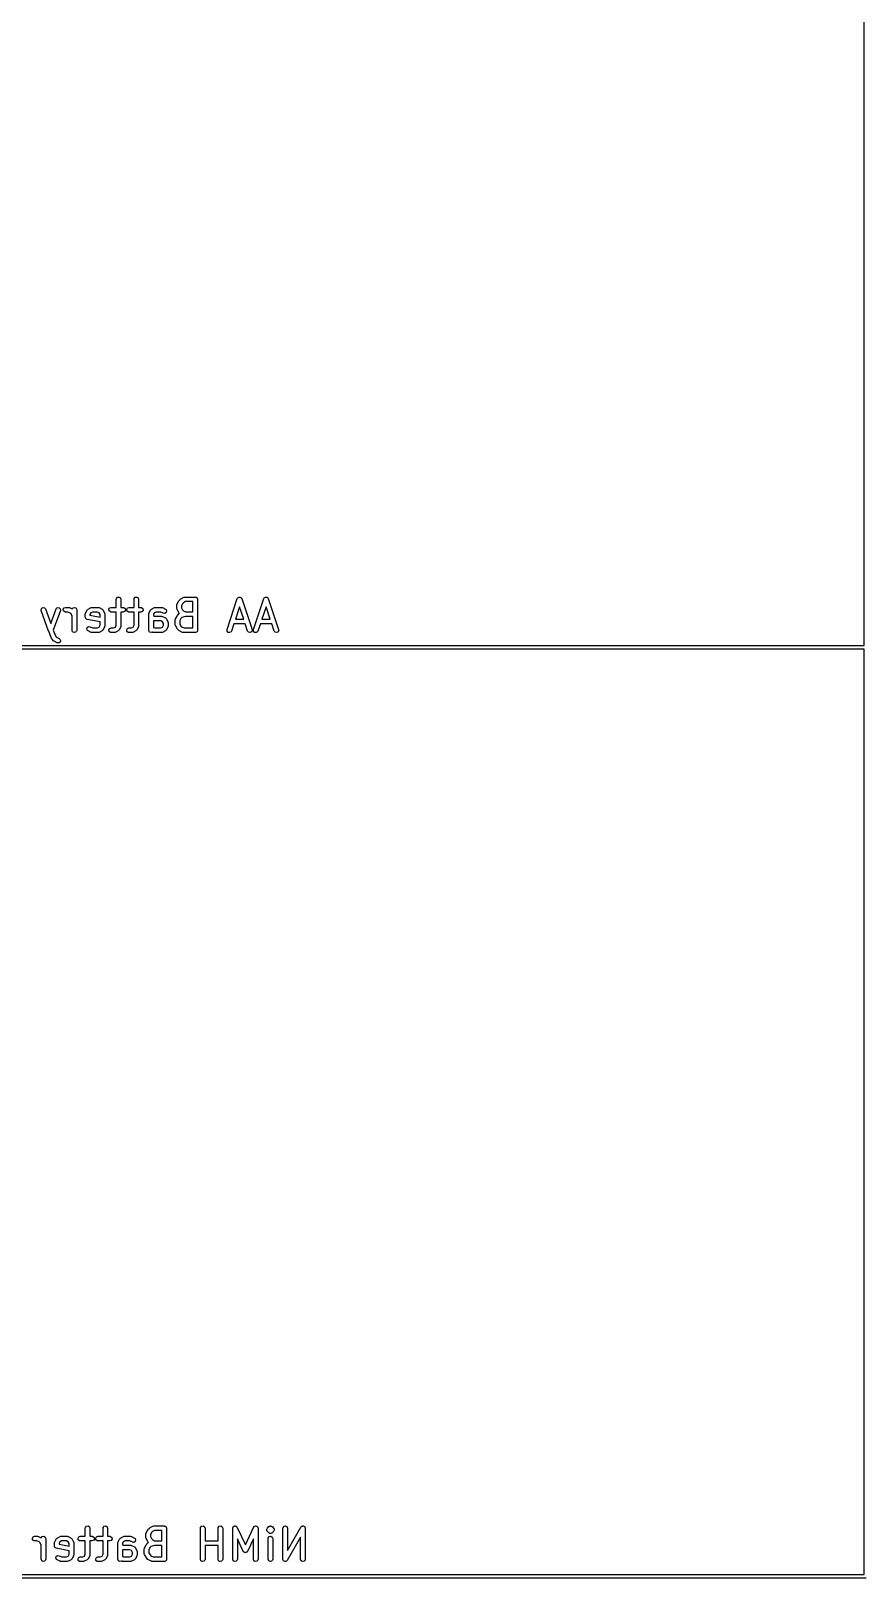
# Model space of a CAD drawing. Extents: x -3.12 to 3.12, y 0.23 to 7.74.
# Drawn here: x -0.078 to 0.983, y 0.431 to 2.398 of the extents above; entities that cross this region are included whole.
import ezdxf

# ---------------------------------------------------------------- set-up
doc = ezdxf.new("R2010")
doc.units = 0
doc.header["$MEASUREMENT"] = 0
doc.layers.add('BLACK', color=7, linetype='CONTINUOUS')

msp = doc.modelspace()

# ---------------------------------------------------------------- linework, layer by layer
at = {"layer": 'BLACK', "linetype": 'CONTINUOUS'}
for p, q in [((0.9819, 1.6165), (0.9819, 4.5252)), ((0.0308, 1.6751), (0.031, 1.6761)), ((0.0308, 1.6649), (0.0308, 1.6751)), ((0.031, 1.6761), (0.0323, 1.6777)), ((0.0323, 1.6777), (0.0343, 1.678)), ((0.0343, 1.678), (0.036, 1.677)), ((0.036, 1.677), (0.0367, 1.6751)), ((0.0367, 1.6751), (0.0367, 1.6649)), ((0.0533, 1.6751), (0.0535, 1.6761)), ((0.0533, 1.6649), (0.0533, 1.6751)), ((0.0535, 1.6761), (0.0548, 1.6777)), ((0.0548, 1.6777), (0.0568, 1.678)), ((0.0568, 1.678), (0.0585, 1.677)), ((0.0585, 1.677), (0.0592, 1.6751)), ((0.0592, 1.6751), (0.0592, 1.6649)), ((0.108, 1.6689), (0.1098, 1.6727)), ((0.1098, 1.6727), (0.1104, 1.6734)), ((0.1104, 1.6734), (0.1123, 1.6753)), ((0.1104, 1.6734), (0.1104, 1.6734)), ((0.1123, 1.6753), (0.113, 1.6758)), ((0.113, 1.6759), (0.1168, 1.6777)), ((0.113, 1.6758), (0.113, 1.6759)), ((0.1188, 1.6722), (0.1161, 1.6708)), ((0.1168, 1.6777), (0.1178, 1.678)), ((0.1178, 1.678), (0.1179, 1.678)), ((0.1179, 1.678), (0.1181, 1.6781)), ((0.1181, 1.6781), (0.1312, 1.6781)), ((0.1283, 1.6722), (0.1188, 1.6722)), ((0.1283, 1.6593), (0.1283, 1.6722)), ((0.1312, 1.6781), (0.1316, 1.678)), ((0.1316, 1.678), (0.1317, 1.678)), ((0.1317, 1.678), (0.1319, 1.678)), ((0.1319, 1.678), (0.1322, 1.6779)), ((0.1322, 1.6779), (0.1328, 1.6774)), ((0.1328, 1.6774), (0.1335, 1.677)), ((0.1335, 1.677), (0.1336, 1.6767)), ((0.1336, 1.6767), (0.1338, 1.6766)), ((0.1338, 1.6766), (0.1339, 1.6758)), ((0.1339, 1.6758), (0.1342, 1.6751)), ((0.1342, 1.6751), (0.1342, 1.6357)), ((0.1716, 1.6367), (0.1847, 1.676)), ((0.1847, 1.676), (0.1852, 1.6769)), ((0.1852, 1.677), (0.1853, 1.6771)), ((0.1852, 1.6769), (0.1852, 1.677)), ((0.1853, 1.6771), (0.1861, 1.6775)), ((0.1861, 1.6775), (0.1869, 1.678)), ((0.1869, 1.678), (0.187, 1.678)), ((0.187, 1.678), (0.187, 1.678)), ((0.187, 1.678), (0.188, 1.6778)), ((0.188, 1.6778), (0.1889, 1.6777)), ((0.1889, 1.6777), (0.1889, 1.6776)), ((0.1889, 1.6776), (0.189, 1.6776)), ((0.189, 1.6776), (0.1896, 1.6769)), ((0.1896, 1.6769), (0.1902, 1.6762)), ((0.1902, 1.6762), (0.1902, 1.6761)), ((0.1902, 1.6761), (0.1903, 1.676)), ((0.1903, 1.676), (0.2034, 1.6367)), ((0.2053, 1.6367), (0.2184, 1.676)), ((0.2184, 1.676), (0.2189, 1.6769)), ((0.2189, 1.6769), (0.219, 1.677)), ((0.219, 1.6771), (0.2198, 1.6775)), ((0.219, 1.677), (0.219, 1.6771)), ((0.2198, 1.6775), (0.2206, 1.678)), ((0.2206, 1.678), (0.2207, 1.678)), ((0.2207, 1.678), (0.2208, 1.678)), ((0.2208, 1.678), (0.2217, 1.6778)), ((0.2217, 1.6778), (0.2226, 1.6777)), ((0.2226, 1.6777), (0.2227, 1.6776)), ((0.2227, 1.6776), (0.2228, 1.6776)), ((0.2228, 1.6776), (0.2233, 1.6769)), ((0.2233, 1.6769), (0.224, 1.6762)), ((0.224, 1.6762), (0.224, 1.6761)), ((0.224, 1.6761), (0.224, 1.676)), ((0.224, 1.676), (0.2371, 1.6367)), ((-0.0648, 1.662), (-0.0641, 1.6639)), ((-0.0646, 1.661), (-0.0648, 1.662)), ((-0.0553, 1.6347), (-0.0646, 1.661)), ((-0.0641, 1.6639), (-0.0624, 1.6649)), ((-0.0624, 1.6649), (-0.0604, 1.6645)), ((-0.0604, 1.6645), (-0.0591, 1.663)), ((-0.0591, 1.663), (-0.0525, 1.6445)), ((-0.0525, 1.6445), (-0.0459, 1.663)), ((-0.0403, 1.661), (-0.0493, 1.6358)), ((-0.0459, 1.663), (-0.0454, 1.6639)), ((-0.0454, 1.6639), (-0.0437, 1.6649)), ((-0.0437, 1.6649), (-0.0417, 1.6645)), ((-0.0417, 1.6645), (-0.0404, 1.663)), ((-0.0404, 1.663), (-0.0403, 1.661)), ((-0.0367, 1.6625), (-0.0356, 1.6642)), ((-0.0363, 1.6605), (-0.0367, 1.6625)), ((-0.0348, 1.6592), (-0.0363, 1.6605)), ((-0.0356, 1.6642), (-0.0337, 1.6649)), ((-0.0337, 1.659), (-0.0348, 1.6592)), ((-0.0337, 1.6649), (-0.03, 1.6649)), ((-0.0307, 1.659), (-0.0337, 1.659)), ((-0.028, 1.6577), (-0.0307, 1.659)), ((-0.03, 1.6649), (-0.029, 1.6647)), ((-0.029, 1.6647), (-0.0289, 1.6646)), ((-0.0289, 1.6646), (-0.0287, 1.6646)), ((-0.0287, 1.6646), (-0.0253, 1.6629)), ((-0.0268, 1.6565), (-0.028, 1.6577)), ((-0.0255, 1.6538), (-0.0268, 1.6565)), ((-0.0255, 1.6357), (-0.0255, 1.6538)), ((-0.0253, 1.663), (-0.024, 1.6645)), ((-0.0253, 1.6629), (-0.0253, 1.663)), ((-0.024, 1.6645), (-0.022, 1.6649)), ((-0.022, 1.6649), (-0.0202, 1.6639)), ((-0.0202, 1.6639), (-0.0195, 1.662)), ((-0.0195, 1.662), (-0.0195, 1.6357)), ((-0.0086, 1.6564), (-0.0084, 1.6574)), ((-0.0086, 1.6526), (-0.0086, 1.6564)), ((-0.0084, 1.6522), (-0.0086, 1.6526)), ((-0.0084, 1.6574), (-0.0083, 1.6575)), ((-0.0083, 1.6577), (-0.0064, 1.6614)), ((-0.0083, 1.6575), (-0.0083, 1.6577)), ((-0.0064, 1.6614), (-0.0058, 1.6623)), ((-0.0058, 1.6623), (-0.0054, 1.6624)), ((-0.0054, 1.6624), (-0.0051, 1.6627)), ((-0.0051, 1.6627), (-0.0013, 1.6646)), ((-0.0015, 1.6579), (-0.0027, 1.6557)), ((-0.0027, 1.6557), (-0.0027, 1.655)), ((-0.0027, 1.655), (0.0102, 1.6525)), ((0.0007, 1.659), (-0.0015, 1.6579)), ((-0.0013, 1.6646), (-0.0003, 1.6649)), ((-0.0003, 1.6649), (-0.0002, 1.6649)), ((-0.0002, 1.6649), (0, 1.6649)), ((0, 1.6649), (0.0075, 1.6649)), ((0.0068, 1.659), (0.0007, 1.659)), ((0.009, 1.6579), (0.0068, 1.659)), ((0.0075, 1.6649), (0.0085, 1.6647)), ((0.0085, 1.6647), (0.0086, 1.6646)), ((0.0086, 1.6646), (0.0088, 1.6646)), ((0.0088, 1.6646), (0.0126, 1.6627)), ((0.0102, 1.6557), (0.009, 1.6579)), ((0.0102, 1.6525), (0.0102, 1.6557)), ((0.0126, 1.6627), (0.0134, 1.6621)), ((0.0134, 1.6621), (0.0136, 1.6617)), ((0.0136, 1.6617), (0.0139, 1.6614)), ((0.0139, 1.6614), (0.0158, 1.6577)), ((0.0158, 1.6577), (0.0161, 1.6567)), ((0.0161, 1.6567), (0.016, 1.6565)), ((0.016, 1.6565), (0.0161, 1.6564)), ((0.0161, 1.6564), (0.0161, 1.6414)), ((0.0215, 1.6625), (0.0225, 1.6642)), ((0.0218, 1.6605), (0.0215, 1.6625)), ((0.0234, 1.6592), (0.0218, 1.6605)), ((0.0225, 1.6642), (0.0244, 1.6649)), ((0.0244, 1.659), (0.0234, 1.6592)), ((0.0244, 1.6649), (0.0308, 1.6649)), ((0.0308, 1.659), (0.0244, 1.659)), ((0.0308, 1.6421), (0.0308, 1.659)), ((0.0367, 1.6649), (0.0394, 1.6649)), ((0.0394, 1.659), (0.0367, 1.659)), ((0.0367, 1.659), (0.0367, 1.6414)), ((0.0394, 1.6649), (0.0404, 1.6647)), ((0.0413, 1.6597), (0.0394, 1.659)), ((0.0404, 1.6647), (0.0419, 1.6635)), ((0.0423, 1.6615), (0.0413, 1.6597)), ((0.0419, 1.6635), (0.0423, 1.6615)), ((0.044, 1.6625), (0.045, 1.6642)), ((0.0443, 1.6605), (0.044, 1.6625)), ((0.0459, 1.6592), (0.0443, 1.6605)), ((0.045, 1.6642), (0.0469, 1.6649)), ((0.0469, 1.659), (0.0459, 1.6592)), ((0.0469, 1.6649), (0.0533, 1.6649)), ((0.0533, 1.659), (0.0469, 1.659)), ((0.0533, 1.6421), (0.0533, 1.659)), ((0.0592, 1.6649), (0.0619, 1.6649)), ((0.0619, 1.659), (0.0592, 1.659)), ((0.0592, 1.659), (0.0592, 1.6414)), ((0.0619, 1.6649), (0.0629, 1.6647)), ((0.0638, 1.6597), (0.0619, 1.659)), ((0.0629, 1.6647), (0.0644, 1.6635)), ((0.0648, 1.6615), (0.0638, 1.6597)), ((0.0644, 1.6635), (0.0648, 1.6615)), ((0.072, 1.6564), (0.0722, 1.6574)), ((0.072, 1.6357), (0.072, 1.6564)), ((0.0722, 1.6574), (0.0723, 1.6575)), ((0.0723, 1.6577), (0.0742, 1.6614)), ((0.0723, 1.6575), (0.0723, 1.6577)), ((0.0742, 1.6614), (0.0748, 1.6623)), ((0.0748, 1.6623), (0.0752, 1.6624)), ((0.0752, 1.6624), (0.0755, 1.6627)), ((0.0755, 1.6627), (0.0793, 1.6646)), ((0.0791, 1.6579), (0.0779, 1.6557)), ((0.0779, 1.6557), (0.0779, 1.6544)), ((0.0779, 1.6544), (0.0794, 1.6537)), ((0.0813, 1.659), (0.0791, 1.6579)), ((0.0793, 1.6646), (0.0803, 1.6649)), ((0.0794, 1.6537), (0.0881, 1.6537)), ((0.0803, 1.6649), (0.0804, 1.6649)), ((0.0804, 1.6649), (0.0806, 1.6649)), ((0.0806, 1.6649), (0.0881, 1.6649)), ((0.0874, 1.659), (0.0813, 1.659)), ((0.0905, 1.6575), (0.0874, 1.659)), ((0.0881, 1.6649), (0.0891, 1.6647)), ((0.0881, 1.6537), (0.0891, 1.6535)), ((0.0891, 1.6647), (0.0893, 1.6646)), ((0.0891, 1.6535), (0.0893, 1.6534)), ((0.0893, 1.6646), (0.0894, 1.6646)), ((0.0893, 1.6534), (0.0894, 1.6534)), ((0.0894, 1.6646), (0.0932, 1.6627)), ((0.0894, 1.6534), (0.0932, 1.6515)), ((0.0925, 1.6572), (0.0905, 1.6575)), ((0.0942, 1.6583), (0.0925, 1.6572)), ((0.0932, 1.6627), (0.094, 1.6621)), ((0.094, 1.6621), (0.0948, 1.6603)), ((0.0948, 1.6603), (0.0942, 1.6583)), ((0.1061, 1.6502), (0.108, 1.6539)), ((0.1077, 1.6676), (0.1078, 1.6686)), ((0.1077, 1.6639), (0.1077, 1.6676)), ((0.1077, 1.6637), (0.1077, 1.6639)), ((0.1077, 1.6635), (0.1077, 1.6637)), ((0.108, 1.6625), (0.1077, 1.6635)), ((0.1078, 1.6686), (0.108, 1.6687)), ((0.108, 1.6687), (0.108, 1.6689)), ((0.1098, 1.6588), (0.108, 1.6625)), ((0.108, 1.6539), (0.1085, 1.6546)), ((0.1085, 1.6547), (0.1104, 1.6566)), ((0.1085, 1.6546), (0.1085, 1.6547)), ((0.1099, 1.6587), (0.1098, 1.6588)), ((0.1104, 1.658), (0.1099, 1.6587)), ((0.1113, 1.6572), (0.1104, 1.658)), ((0.1104, 1.6566), (0.1112, 1.6572)), ((0.1112, 1.6572), (0.1113, 1.6572)), ((0.1149, 1.6696), (0.1136, 1.6669)), ((0.1136, 1.6669), (0.1136, 1.6645)), ((0.1136, 1.6645), (0.1149, 1.6619)), ((0.1186, 1.6534), (0.1141, 1.6519)), ((0.1161, 1.6708), (0.1149, 1.6696)), ((0.1149, 1.6619), (0.1161, 1.6607)), ((0.1161, 1.6607), (0.1188, 1.6593)), ((0.1283, 1.6534), (0.1186, 1.6534)), ((0.1188, 1.6593), (0.1283, 1.6593)), ((0.1283, 1.6387), (0.1283, 1.6534)), ((0.1875, 1.6658), (0.1822, 1.6499)), ((0.1928, 1.6499), (0.1875, 1.6658)), ((0.2212, 1.6658), (0.2159, 1.6499)), ((0.2265, 1.6499), (0.2212, 1.6658)), ((-0.0552, 1.6347), (-0.0553, 1.6347)), ((-0.0553, 1.6347), (-0.0553, 1.6347)), ((-0.0553, 1.6347), (-0.0553, 1.6347)), ((-0.0552, 1.6346), (-0.0552, 1.6347)), ((-0.0515, 1.6253), (-0.0552, 1.6346)), ((-0.0493, 1.6358), (-0.0462, 1.628)), ((-0.0248, 1.6338), (-0.0255, 1.6357)), ((-0.023, 1.6328), (-0.0248, 1.6338)), ((-0.021, 1.6332), (-0.023, 1.6328)), ((-0.0197, 1.6347), (-0.021, 1.6332)), ((-0.0195, 1.6357), (-0.0197, 1.6347)), ((-0.0084, 1.6517), (-0.0084, 1.6522)), ((-0.0081, 1.6512), (-0.0084, 1.6517)), ((-0.0079, 1.6507), (-0.0081, 1.6512)), ((-0.0075, 1.6505), (-0.0079, 1.6507)), ((-0.0072, 1.6501), (-0.0075, 1.6505)), ((-0.0062, 1.6497), (-0.0072, 1.6501)), ((-0.0067, 1.6374), (-0.0061, 1.6394)), ((-0.0059, 1.6356), (-0.0067, 1.6374)), ((0.0102, 1.6464), (-0.0062, 1.6497)), ((-0.0061, 1.6394), (-0.0044, 1.6405)), ((-0.0051, 1.635), (-0.0059, 1.6356)), ((-0.0013, 1.6331), (-0.0051, 1.635)), ((-0.0044, 1.6405), (-0.0024, 1.6402)), ((-0.0024, 1.6402), (0.0007, 1.6387)), ((-0.0011, 1.6331), (-0.0013, 1.6331)), ((-0.001, 1.633), (-0.0011, 1.6331)), ((0, 1.6328), (-0.001, 1.633)), ((0.0075, 1.6328), (0, 1.6328)), ((0.0007, 1.6387), (0.0068, 1.6387)), ((0.0068, 1.6387), (0.009, 1.6398)), ((0.0077, 1.6328), (0.0075, 1.6328)), ((0.0078, 1.6328), (0.0077, 1.6328)), ((0.0088, 1.6331), (0.0078, 1.6328)), ((0.0126, 1.635), (0.0088, 1.6331)), ((0.009, 1.6398), (0.0102, 1.6421)), ((0.0102, 1.6421), (0.0102, 1.6464)), ((0.0129, 1.6353), (0.0126, 1.635)), ((0.0133, 1.6355), (0.0129, 1.6353)), ((0.0139, 1.6363), (0.0133, 1.6355)), ((0.0158, 1.64), (0.0139, 1.6363)), ((0.0159, 1.6403), (0.0158, 1.6402)), ((0.0158, 1.6402), (0.0158, 1.64)), ((0.0161, 1.6414), (0.0159, 1.6403)), ((0.0215, 1.6362), (0.0225, 1.638)), ((0.0218, 1.6343), (0.0215, 1.6362)), ((0.0234, 1.633), (0.0218, 1.6343)), ((0.0225, 1.638), (0.0244, 1.6387)), ((0.0244, 1.6328), (0.0234, 1.633)), ((0.0244, 1.6387), (0.0274, 1.6387)), ((0.0281, 1.6328), (0.0244, 1.6328)), ((0.0274, 1.6387), (0.0297, 1.6398)), ((0.0283, 1.6328), (0.0281, 1.6328)), ((0.0285, 1.6328), (0.0283, 1.6328)), ((0.0294, 1.6331), (0.0285, 1.6328)), ((0.0332, 1.635), (0.0294, 1.6331)), ((0.0297, 1.6398), (0.0308, 1.6421)), ((0.0335, 1.6353), (0.0332, 1.635)), ((0.0339, 1.6355), (0.0335, 1.6353)), ((0.0345, 1.6363), (0.0339, 1.6355)), ((0.0364, 1.64), (0.0345, 1.6363)), ((0.0365, 1.6403), (0.0364, 1.6402)), ((0.0364, 1.6402), (0.0364, 1.64)), ((0.0367, 1.6414), (0.0365, 1.6403)), ((0.044, 1.6362), (0.045, 1.638)), ((0.0443, 1.6343), (0.044, 1.6362)), ((0.0459, 1.633), (0.0443, 1.6343)), ((0.045, 1.638), (0.0469, 1.6387)), ((0.0469, 1.6328), (0.0459, 1.633)), ((0.0469, 1.6387), (0.0499, 1.6387)), ((0.0506, 1.6328), (0.0469, 1.6328)), ((0.0499, 1.6387), (0.0522, 1.6398)), ((0.0508, 1.6328), (0.0506, 1.6328)), ((0.051, 1.6328), (0.0508, 1.6328)), ((0.0519, 1.6331), (0.051, 1.6328)), ((0.0557, 1.635), (0.0519, 1.6331)), ((0.0522, 1.6398), (0.0533, 1.6421)), ((0.056, 1.6353), (0.0557, 1.635)), ((0.0564, 1.6355), (0.056, 1.6353)), ((0.057, 1.6363), (0.0564, 1.6355)), ((0.0589, 1.64), (0.057, 1.6363)), ((0.059, 1.6403), (0.0589, 1.6402)), ((0.0589, 1.6402), (0.0589, 1.64)), ((0.0592, 1.6414), (0.059, 1.6403)), ((0.0727, 1.6338), (0.072, 1.6357)), ((0.0745, 1.6328), (0.0727, 1.6338)), ((0.0765, 1.6332), (0.0745, 1.6328)), ((0.0767, 1.6335), (0.0765, 1.6332)), ((0.0774, 1.6331), (0.0767, 1.6335)), ((0.0776, 1.6331), (0.0774, 1.6331)), ((0.0777, 1.633), (0.0776, 1.6331)), ((0.0787, 1.6328), (0.0777, 1.633)), ((0.0787, 1.6478), (0.0779, 1.6479)), ((0.0779, 1.6479), (0.0779, 1.6394)), ((0.0779, 1.6394), (0.0794, 1.6387)), ((0.0874, 1.6478), (0.0787, 1.6478)), ((0.0881, 1.6328), (0.0787, 1.6328)), ((0.0794, 1.6387), (0.0874, 1.6387)), ((0.0897, 1.6467), (0.0874, 1.6478)), ((0.0874, 1.6387), (0.0897, 1.6398)), ((0.0883, 1.6328), (0.0881, 1.6328)), ((0.0885, 1.6328), (0.0883, 1.6328)), ((0.0894, 1.6331), (0.0885, 1.6328)), ((0.0932, 1.635), (0.0894, 1.6331)), ((0.0908, 1.6444), (0.0897, 1.6467)), ((0.0897, 1.6398), (0.0908, 1.6421)), ((0.0908, 1.6421), (0.0908, 1.6444)), ((0.0932, 1.6515), (0.094, 1.6509)), ((0.0935, 1.6353), (0.0932, 1.635)), ((0.0939, 1.6355), (0.0935, 1.6353)), ((0.0945, 1.6363), (0.0939, 1.6355)), ((0.094, 1.6509), (0.0942, 1.6505)), ((0.0942, 1.6505), (0.0945, 1.6502)), ((0.0945, 1.6502), (0.0964, 1.6464)), ((0.0964, 1.64), (0.0945, 1.6363)), ((0.0964, 1.6464), (0.0967, 1.6454)), ((0.0965, 1.6403), (0.0964, 1.6402)), ((0.0964, 1.6402), (0.0964, 1.64)), ((0.0967, 1.6414), (0.0965, 1.6403)), ((0.0967, 1.6454), (0.0966, 1.6453)), ((0.0966, 1.6453), (0.0967, 1.6451)), ((0.0967, 1.6451), (0.0967, 1.6414)), ((0.1058, 1.6489), (0.106, 1.6499)), ((0.1058, 1.6432), (0.1058, 1.6489)), ((0.1058, 1.6431), (0.1058, 1.6432)), ((0.1058, 1.6429), (0.1058, 1.6431)), ((0.1061, 1.6419), (0.1058, 1.6429)), ((0.106, 1.6499), (0.1061, 1.65)), ((0.1061, 1.65), (0.1061, 1.6502)), ((0.108, 1.6382), (0.1061, 1.6419)), ((0.108, 1.6381), (0.108, 1.6382)), ((0.1085, 1.6374), (0.108, 1.6381)), ((0.1104, 1.6355), (0.1085, 1.6374)), ((0.1105, 1.6355), (0.1104, 1.6355)), ((0.1112, 1.635), (0.1105, 1.6355)), ((0.1149, 1.6331), (0.1112, 1.635)), ((0.113, 1.6509), (0.1117, 1.6482)), ((0.1117, 1.6482), (0.1117, 1.6439)), ((0.1117, 1.6439), (0.113, 1.6412)), ((0.1141, 1.6519), (0.113, 1.6509)), ((0.113, 1.6412), (0.1142, 1.64)), ((0.1142, 1.64), (0.1169, 1.6387)), ((0.1151, 1.6331), (0.1149, 1.6331)), ((0.1152, 1.633), (0.1151, 1.6331)), ((0.1162, 1.6328), (0.1152, 1.633)), ((0.1312, 1.6328), (0.1162, 1.6328)), ((0.1169, 1.6387), (0.1283, 1.6387)), ((0.132, 1.633), (0.1312, 1.6328)), ((0.1327, 1.6332), (0.132, 1.633)), ((0.1329, 1.6334), (0.1327, 1.6332)), ((0.1331, 1.6335), (0.1329, 1.6334)), ((0.1335, 1.6341), (0.1331, 1.6335)), ((0.134, 1.6347), (0.1335, 1.6341)), ((0.1341, 1.6351), (0.134, 1.6347)), ((0.1342, 1.6357), (0.1341, 1.6354)), ((0.1341, 1.6354), (0.1341, 1.6352)), ((0.1341, 1.6352), (0.1341, 1.6351)), ((0.1716, 1.6346), (0.1716, 1.6367)), ((0.1729, 1.6331), (0.1716, 1.6346)), ((0.1749, 1.6328), (0.1729, 1.6331)), ((0.1767, 1.6339), (0.1749, 1.6328)), ((0.1772, 1.6348), (0.1767, 1.6339)), ((0.1802, 1.644), (0.1772, 1.6348)), ((0.1947, 1.644), (0.1802, 1.644)), ((0.1822, 1.6499), (0.1928, 1.6499)), ((0.1978, 1.6348), (0.1947, 1.644)), ((0.1991, 1.6332), (0.1978, 1.6348)), ((0.201, 1.6328), (0.1991, 1.6332)), ((0.2028, 1.6338), (0.201, 1.6328)), ((0.2036, 1.6357), (0.2028, 1.6338)), ((0.2034, 1.6367), (0.2036, 1.6357)), ((0.2054, 1.6346), (0.2053, 1.6367)), ((0.2067, 1.6331), (0.2054, 1.6346)), ((0.2087, 1.6328), (0.2067, 1.6331)), ((0.2104, 1.6339), (0.2087, 1.6328)), ((0.2109, 1.6348), (0.2104, 1.6339)), ((0.214, 1.644), (0.2109, 1.6348)), ((0.2285, 1.644), (0.214, 1.644)), ((0.2159, 1.6499), (0.2265, 1.6499)), ((0.2315, 1.6348), (0.2285, 1.644)), ((0.2328, 1.6332), (0.2315, 1.6348)), ((0.2348, 1.6328), (0.2328, 1.6332)), ((0.2366, 1.6338), (0.2348, 1.6328)), ((0.2373, 1.6357), (0.2366, 1.6338)), ((0.2371, 1.6367), (0.2373, 1.6357)), ((-0.9819, 1.6165), (0.9819, 1.6165)), ((-0.0514, 1.6252), (-0.0515, 1.6253)), ((-0.0514, 1.6251), (-0.0514, 1.6252)), ((-0.0508, 1.6243), (-0.0514, 1.6251)), ((-0.049, 1.6224), (-0.0508, 1.6243)), ((-0.0489, 1.6224), (-0.049, 1.6224)), ((-0.0482, 1.6218), (-0.0489, 1.6224)), ((-0.0444, 1.62), (-0.0482, 1.6218)), ((-0.0462, 1.628), (-0.0451, 1.6269)), ((-0.0451, 1.6269), (-0.0418, 1.6253)), ((-0.0424, 1.6197), (-0.0444, 1.62)), ((-0.0407, 1.6208), (-0.0424, 1.6197)), ((-0.0418, 1.6253), (-0.041, 1.6246)), ((-0.041, 1.6246), (-0.0402, 1.6228)), ((-0.0402, 1.6228), (-0.0407, 1.6208)), ((0.9819, 1.6118), (-0.9819, 1.6118)), ((0.9819, 0.4354), (0.9819, 1.6118)), ((-0.0086, 0.494), (-0.0084, 0.495)), ((-0.0086, 0.4838), (-0.0086, 0.494)), ((-0.0084, 0.495), (-0.0071, 0.4966)), ((-0.0071, 0.4966), (-0.0051, 0.4969)), ((-0.0051, 0.4969), (-0.0034, 0.4959)), ((-0.0034, 0.4959), (-0.0027, 0.494)), ((-0.0027, 0.494), (-0.0027, 0.4838)), ((0.0139, 0.494), (0.0141, 0.495)), ((0.0139, 0.4838), (0.0139, 0.494)), ((0.0141, 0.495), (0.0154, 0.4966)), ((0.0154, 0.4966), (0.0174, 0.4969)), ((0.0174, 0.4969), (0.0191, 0.4959)), ((0.0191, 0.4959), (0.0198, 0.494)), ((0.0198, 0.494), (0.0198, 0.4838)), ((0.0705, 0.4916), (0.071, 0.4923)), ((0.071, 0.4923), (0.0729, 0.4942)), ((0.071, 0.4923), (0.071, 0.4923)), ((0.0729, 0.4942), (0.0736, 0.4947)), ((0.0736, 0.4947), (0.0737, 0.4948)), ((0.0737, 0.4948), (0.0774, 0.4966)), ((0.0774, 0.4966), (0.0784, 0.4969)), ((0.0784, 0.4969), (0.0786, 0.4969)), ((0.0786, 0.4969), (0.0787, 0.497)), ((0.0787, 0.497), (0.0919, 0.497)), ((0.0919, 0.497), (0.0922, 0.4969)), ((0.0922, 0.4969), (0.0924, 0.4969)), ((0.0924, 0.4969), (0.0925, 0.4968)), ((0.0925, 0.4968), (0.0929, 0.4968)), ((0.0929, 0.4968), (0.0935, 0.4963)), ((0.0935, 0.4963), (0.0941, 0.4959)), ((0.0941, 0.4959), (0.0942, 0.4956)), ((0.0942, 0.4956), (0.0944, 0.4955)), ((0.0944, 0.4955), (0.0946, 0.4947)), ((0.0946, 0.4947), (0.0948, 0.494)), ((0.0948, 0.494), (0.0948, 0.4546)), ((0.1377, 0.494), (0.1378, 0.495)), ((0.1377, 0.4546), (0.1377, 0.494)), ((0.1378, 0.495), (0.1391, 0.4966)), ((0.1391, 0.4966), (0.1411, 0.4969)), ((0.1411, 0.4969), (0.1429, 0.4959)), ((0.1429, 0.4959), (0.1436, 0.494)), ((0.1436, 0.494), (0.1436, 0.4782)), ((0.1602, 0.494), (0.1603, 0.495)), ((0.1602, 0.4782), (0.1602, 0.494)), ((0.1603, 0.495), (0.1616, 0.4966)), ((0.1616, 0.4966), (0.1636, 0.4969)), ((0.1636, 0.4969), (0.1654, 0.4959)), ((0.1654, 0.4959), (0.1661, 0.494)), ((0.1661, 0.494), (0.1661, 0.4546)), ((0.1789, 0.494), (0.1791, 0.495)), ((0.1789, 0.4546), (0.1789, 0.494)), ((0.1791, 0.495), (0.1793, 0.4953)), ((0.1793, 0.4953), (0.1794, 0.4957)), ((0.1794, 0.4957), (0.18, 0.4961)), ((0.18, 0.4961), (0.1804, 0.4966)), ((0.1804, 0.4966), (0.1808, 0.4966)), ((0.1808, 0.4966), (0.1811, 0.4969)), ((0.1811, 0.4969), (0.1817, 0.4968)), ((0.1817, 0.4968), (0.1824, 0.4969)), ((0.1824, 0.4969), (0.1827, 0.4967)), ((0.1827, 0.4967), (0.1831, 0.4967)), ((0.1831, 0.4967), (0.1836, 0.4962)), ((0.1836, 0.4962), (0.1841, 0.4959)), ((0.1841, 0.4959), (0.1842, 0.4955)), ((0.1842, 0.4955), (0.1845, 0.4952)), ((0.1845, 0.4952), (0.195, 0.4729)), ((0.195, 0.4729), (0.2054, 0.4952)), ((0.2054, 0.4952), (0.206, 0.4961)), ((0.206, 0.4961), (0.2064, 0.4963)), ((0.2064, 0.4963), (0.2066, 0.4966)), ((0.2066, 0.4966), (0.2073, 0.4967)), ((0.2073, 0.4967), (0.2078, 0.4969)), ((0.2078, 0.4969), (0.2082, 0.4968)), ((0.2082, 0.4968), (0.2086, 0.4969)), ((0.2086, 0.4969), (0.2092, 0.4966)), ((0.2092, 0.4966), (0.2098, 0.4964)), ((0.2098, 0.4964), (0.21, 0.4961)), ((0.21, 0.4961), (0.2104, 0.4959)), ((0.2104, 0.4959), (0.2106, 0.4953)), ((0.2106, 0.4953), (0.211, 0.4948)), ((0.211, 0.4948), (0.2109, 0.4944)), ((0.2109, 0.4944), (0.2111, 0.494)), ((0.2111, 0.494), (0.2111, 0.4546)), ((0.222, 0.4924), (0.2221, 0.4926)), ((0.2222, 0.4916), (0.222, 0.4924)), ((0.2221, 0.4929), (0.2226, 0.4935)), ((0.2221, 0.4926), (0.2221, 0.4929)), ((0.2226, 0.4935), (0.2229, 0.4942)), ((0.2229, 0.4942), (0.2248, 0.4961)), ((0.2248, 0.4961), (0.2251, 0.4963)), ((0.2251, 0.4963), (0.2252, 0.4964)), ((0.2252, 0.4964), (0.2253, 0.4965)), ((0.2253, 0.4965), (0.2254, 0.4966)), ((0.2253, 0.4965), (0.2253, 0.4965)), ((0.2254, 0.4966), (0.2256, 0.4967)), ((0.2254, 0.4966), (0.2254, 0.4966)), ((0.2256, 0.4967), (0.2264, 0.4967)), ((0.2264, 0.4967), (0.2271, 0.4969)), ((0.2271, 0.4969), (0.2272, 0.4969)), ((0.2272, 0.4969), (0.2274, 0.4969)), ((0.2274, 0.4969), (0.2275, 0.4968)), ((0.2275, 0.4968), (0.2276, 0.4969)), ((0.2276, 0.4969), (0.2282, 0.4964)), ((0.2282, 0.4964), (0.2289, 0.4961)), ((0.2289, 0.4961), (0.2308, 0.4942)), ((0.2308, 0.4942), (0.231, 0.4939)), ((0.231, 0.4939), (0.2311, 0.4938)), ((0.2311, 0.4938), (0.2312, 0.4937)), ((0.2312, 0.4937), (0.2314, 0.4934)), ((0.2314, 0.4934), (0.2315, 0.4926)), ((0.2315, 0.4926), (0.2317, 0.4919)), ((0.2317, 0.4919), (0.2316, 0.4916)), ((0.2426, 0.494), (0.2428, 0.495)), ((0.2426, 0.4546), (0.2426, 0.494)), ((0.2428, 0.495), (0.2441, 0.4966)), ((0.2441, 0.4966), (0.2461, 0.4969)), ((0.2461, 0.4969), (0.2479, 0.4959)), ((0.2479, 0.4959), (0.2485, 0.494)), ((0.2485, 0.4657), (0.2655, 0.4955)), ((0.2485, 0.494), (0.2485, 0.4657)), ((0.2655, 0.4955), (0.2662, 0.4963)), ((0.2662, 0.4963), (0.2664, 0.4963)), ((0.2664, 0.4963), (0.2666, 0.4966)), ((0.2666, 0.4966), (0.2674, 0.4967)), ((0.2674, 0.4967), (0.2681, 0.497)), ((0.2681, 0.497), (0.2683, 0.4969)), ((0.2683, 0.4969), (0.2686, 0.4969)), ((0.2686, 0.4969), (0.2693, 0.4965)), ((0.2693, 0.4965), (0.27, 0.4963)), ((0.27, 0.4963), (0.2701, 0.496)), ((0.2701, 0.496), (0.2704, 0.4959)), ((0.2704, 0.4959), (0.2706, 0.4952)), ((0.2706, 0.4952), (0.271, 0.4945)), ((0.271, 0.4945), (0.271, 0.4943)), ((0.271, 0.4943), (0.271, 0.494)), ((0.271, 0.494), (0.271, 0.4546)), ((-0.076, 0.4814), (-0.075, 0.4831)), ((-0.0757, 0.4794), (-0.076, 0.4814)), ((-0.0741, 0.4781), (-0.0757, 0.4794)), ((-0.075, 0.4831), (-0.0731, 0.4838)), ((-0.0731, 0.4779), (-0.0741, 0.4781)), ((-0.0731, 0.4838), (-0.0694, 0.4838)), ((-0.0701, 0.4779), (-0.0731, 0.4779)), ((-0.0674, 0.4766), (-0.0701, 0.4779)), ((-0.0694, 0.4838), (-0.0684, 0.4837)), ((-0.0684, 0.4837), (-0.0682, 0.4835)), ((-0.0682, 0.4835), (-0.068, 0.4835)), ((-0.068, 0.4835), (-0.0647, 0.4818)), ((-0.0662, 0.4754), (-0.0674, 0.4766)), ((-0.0648, 0.4727), (-0.0662, 0.4754)), ((-0.0648, 0.4546), (-0.0648, 0.4727)), ((-0.0647, 0.4818), (-0.0646, 0.4819)), ((-0.0646, 0.4819), (-0.0633, 0.4834)), ((-0.0633, 0.4834), (-0.0614, 0.4838)), ((-0.0614, 0.4838), (-0.0596, 0.4828)), ((-0.0596, 0.4828), (-0.0589, 0.4809)), ((-0.0589, 0.4809), (-0.0589, 0.4546)), ((-0.0479, 0.4753), (-0.0478, 0.4763)), ((-0.0479, 0.4715), (-0.0479, 0.4753)), ((-0.0478, 0.4763), (-0.0477, 0.4764)), ((-0.0477, 0.4764), (-0.0476, 0.4766)), ((-0.0476, 0.4766), (-0.0458, 0.4803)), ((-0.0458, 0.4803), (-0.0451, 0.4811)), ((-0.0451, 0.4811), (-0.0447, 0.4813)), ((-0.0447, 0.4813), (-0.0444, 0.4816)), ((-0.0444, 0.4816), (-0.0407, 0.4835)), ((-0.0409, 0.4768), (-0.042, 0.4746)), ((-0.042, 0.4746), (-0.042, 0.4739)), ((-0.042, 0.4739), (-0.0292, 0.4714)), ((-0.0387, 0.4779), (-0.0409, 0.4768)), ((-0.0407, 0.4835), (-0.0397, 0.4838)), ((-0.0397, 0.4838), (-0.0395, 0.4838)), ((-0.0395, 0.4838), (-0.0394, 0.4838)), ((-0.0394, 0.4838), (-0.0319, 0.4838)), ((-0.0326, 0.4779), (-0.0387, 0.4779)), ((-0.0303, 0.4768), (-0.0326, 0.4779)), ((-0.0319, 0.4838), (-0.0309, 0.4837)), ((-0.0309, 0.4837), (-0.0307, 0.4835)), ((-0.0307, 0.4835), (-0.0306, 0.4835)), ((-0.0306, 0.4835), (-0.0268, 0.4816)), ((-0.0292, 0.4746), (-0.0303, 0.4768)), ((-0.0292, 0.4714), (-0.0292, 0.4746)), ((-0.0268, 0.4816), (-0.026, 0.481)), ((-0.026, 0.481), (-0.0258, 0.4806)), ((-0.0258, 0.4806), (-0.0255, 0.4803)), ((-0.0255, 0.4803), (-0.0236, 0.4766)), ((-0.0236, 0.4766), (-0.0233, 0.4756)), ((-0.0233, 0.4756), (-0.0234, 0.4754)), ((-0.0234, 0.4754), (-0.0233, 0.4753)), ((-0.0233, 0.4753), (-0.0233, 0.4603)), ((-0.0179, 0.4814), (-0.0169, 0.4831)), ((-0.0176, 0.4794), (-0.0179, 0.4814)), ((-0.016, 0.4781), (-0.0176, 0.4794)), ((-0.0169, 0.4831), (-0.015, 0.4838)), ((-0.015, 0.4779), (-0.016, 0.4781)), ((-0.015, 0.4838), (-0.0086, 0.4838)), ((-0.0086, 0.4779), (-0.015, 0.4779)), ((-0.0086, 0.461), (-0.0086, 0.4779)), ((-0.0027, 0.4838), (0, 0.4838)), ((0, 0.4779), (-0.0027, 0.4779)), ((-0.0027, 0.4779), (-0.0027, 0.4603)), ((0, 0.4838), (0.001, 0.4837)), ((0.0019, 0.4786), (0, 0.4779)), ((0.001, 0.4837), (0.0026, 0.4824)), ((0.0029, 0.4804), (0.0019, 0.4786)), ((0.0026, 0.4824), (0.0029, 0.4804)), ((0.0046, 0.4814), (0.0056, 0.4831)), ((0.0049, 0.4794), (0.0046, 0.4814)), ((0.0065, 0.4781), (0.0049, 0.4794)), ((0.0056, 0.4831), (0.0075, 0.4838)), ((0.0075, 0.4779), (0.0065, 0.4781)), ((0.0075, 0.4838), (0.0139, 0.4838)), ((0.0139, 0.4779), (0.0075, 0.4779)), ((0.0139, 0.461), (0.0139, 0.4779)), ((0.0198, 0.4838), (0.0225, 0.4838)), ((0.0225, 0.4779), (0.0198, 0.4779)), ((0.0198, 0.4779), (0.0198, 0.4603)), ((0.0225, 0.4838), (0.0235, 0.4837)), ((0.0244, 0.4786), (0.0225, 0.4779)), ((0.0235, 0.4837), (0.0251, 0.4824)), ((0.0254, 0.4804), (0.0244, 0.4786)), ((0.0251, 0.4824), (0.0254, 0.4804)), ((0.0327, 0.4753), (0.0328, 0.4763)), ((0.0327, 0.4546), (0.0327, 0.4753)), ((0.0328, 0.4763), (0.033, 0.4764)), ((0.033, 0.4766), (0.0349, 0.4803)), ((0.033, 0.4764), (0.033, 0.4766)), ((0.0349, 0.4803), (0.0355, 0.4811)), ((0.0355, 0.4811), (0.0359, 0.4813)), ((0.0359, 0.4813), (0.0362, 0.4816)), ((0.0362, 0.4816), (0.0399, 0.4835)), ((0.0397, 0.4768), (0.0386, 0.4746)), ((0.0386, 0.4746), (0.0386, 0.4733)), ((0.0386, 0.4733), (0.0401, 0.4726)), ((0.0419, 0.4779), (0.0397, 0.4768)), ((0.0399, 0.4835), (0.0409, 0.4838)), ((0.0401, 0.4726), (0.0487, 0.4726)), ((0.0409, 0.4838), (0.0411, 0.4838)), ((0.0411, 0.4838), (0.0412, 0.4838)), ((0.0412, 0.4838), (0.0487, 0.4838)), ((0.048, 0.4779), (0.0419, 0.4779)), ((0.0512, 0.4764), (0.048, 0.4779)), ((0.0487, 0.4838), (0.0498, 0.4837)), ((0.0487, 0.4726), (0.0498, 0.4724)), ((0.0498, 0.4837), (0.0499, 0.4835)), ((0.0498, 0.4724), (0.0499, 0.4723)), ((0.0499, 0.4835), (0.0501, 0.4835)), ((0.0499, 0.4723), (0.0501, 0.4723)), ((0.0501, 0.4835), (0.0538, 0.4816)), ((0.0501, 0.4723), (0.0538, 0.4704)), ((0.0532, 0.4761), (0.0512, 0.4764)), ((0.0549, 0.4772), (0.0532, 0.4761)), ((0.0538, 0.4816), (0.0546, 0.481)), ((0.0546, 0.481), (0.0554, 0.4792)), ((0.0554, 0.4792), (0.0549, 0.4772)), ((0.0667, 0.4691), (0.0686, 0.4728)), ((0.0683, 0.4865), (0.0685, 0.4875)), ((0.0683, 0.4828), (0.0683, 0.4865)), ((0.0683, 0.4826), (0.0683, 0.4828)), ((0.0683, 0.4824), (0.0683, 0.4826)), ((0.0686, 0.4814), (0.0683, 0.4824)), ((0.0685, 0.4875), (0.0686, 0.4876)), ((0.0686, 0.4878), (0.0705, 0.4916)), ((0.0686, 0.4876), (0.0686, 0.4878)), ((0.0705, 0.4777), (0.0686, 0.4814)), ((0.0686, 0.4728), (0.0691, 0.4735)), ((0.0691, 0.4735), (0.0692, 0.4736)), ((0.0692, 0.4736), (0.071, 0.4755)), ((0.0705, 0.4776), (0.0705, 0.4777)), ((0.071, 0.4769), (0.0705, 0.4776)), ((0.0719, 0.4761), (0.071, 0.4769)), ((0.071, 0.4755), (0.0719, 0.4761)), ((0.0719, 0.4761), (0.0719, 0.4761)), ((0.0755, 0.4885), (0.0742, 0.4858)), ((0.0742, 0.4858), (0.0742, 0.4834)), ((0.0742, 0.4834), (0.0755, 0.4808)), ((0.0792, 0.4723), (0.0747, 0.4708)), ((0.0767, 0.4897), (0.0755, 0.4885)), ((0.0755, 0.4808), (0.0767, 0.4796)), ((0.0794, 0.491), (0.0767, 0.4897)), ((0.0767, 0.4796), (0.0794, 0.4782)), ((0.0889, 0.4723), (0.0792, 0.4723)), ((0.0889, 0.491), (0.0794, 0.491)), ((0.0794, 0.4782), (0.0889, 0.4782)), ((0.0889, 0.4782), (0.0889, 0.491)), ((0.0889, 0.4576), (0.0889, 0.4723)), ((0.1436, 0.4782), (0.1602, 0.4782)), ((0.1602, 0.4723), (0.1436, 0.4723)), ((0.1436, 0.4723), (0.1436, 0.4546)), ((0.1602, 0.4546), (0.1602, 0.4723)), ((0.1923, 0.4646), (0.1848, 0.4807)), ((0.1848, 0.4807), (0.1848, 0.4546)), ((0.2051, 0.4807), (0.1977, 0.4646)), ((0.2051, 0.4546), (0.2051, 0.4807)), ((0.2223, 0.4909), (0.2222, 0.4916)), ((0.2225, 0.4906), (0.2223, 0.4909)), ((0.2226, 0.4904), (0.2225, 0.4906)), ((0.2227, 0.4904), (0.2226, 0.4904)), ((0.2229, 0.49), (0.2227, 0.4904)), ((0.2248, 0.4882), (0.2229, 0.49)), ((0.2239, 0.4809), (0.2241, 0.4819)), ((0.2239, 0.4546), (0.2239, 0.4809)), ((0.2241, 0.4819), (0.2254, 0.4834)), ((0.2255, 0.4878), (0.2248, 0.4882)), ((0.2254, 0.4834), (0.2274, 0.4838)), ((0.2261, 0.4874), (0.2255, 0.4878)), ((0.2262, 0.4874), (0.2261, 0.4874)), ((0.2263, 0.4873), (0.2262, 0.4874)), ((0.2265, 0.4874), (0.2263, 0.4873)), ((0.2266, 0.4873), (0.2265, 0.4874)), ((0.2273, 0.4875), (0.2266, 0.4873)), ((0.2281, 0.4876), (0.2273, 0.4875)), ((0.2274, 0.4838), (0.2291, 0.4828)), ((0.2282, 0.4877), (0.2281, 0.4876)), ((0.2283, 0.4877), (0.2282, 0.4877)), ((0.2284, 0.4878), (0.2283, 0.4877)), ((0.2285, 0.4878), (0.2284, 0.4878)), ((0.2284, 0.4878), (0.2284, 0.4878)), ((0.2286, 0.4879), (0.2285, 0.4878)), ((0.2289, 0.4882), (0.2286, 0.4879)), ((0.2308, 0.49), (0.2289, 0.4882)), ((0.2291, 0.4828), (0.2298, 0.4809)), ((0.2298, 0.4809), (0.2298, 0.4546)), ((0.2311, 0.4907), (0.2308, 0.49)), ((0.2316, 0.4914), (0.2311, 0.4907)), ((0.2316, 0.4916), (0.2316, 0.4914)), ((0.2651, 0.4829), (0.2482, 0.4532)), ((0.2651, 0.4546), (0.2651, 0.4829)), ((-0.0641, 0.4527), (-0.0648, 0.4546)), ((-0.0624, 0.4517), (-0.0641, 0.4527)), ((-0.0591, 0.4536), (-0.0604, 0.4521)), ((-0.0589, 0.4546), (-0.0591, 0.4536)), ((-0.0478, 0.471), (-0.0479, 0.4715)), ((-0.0478, 0.4706), (-0.0478, 0.471)), ((-0.0474, 0.4701), (-0.0478, 0.4706)), ((-0.0473, 0.4696), (-0.0474, 0.4701)), ((-0.0468, 0.4694), (-0.0473, 0.4696)), ((-0.0465, 0.469), (-0.0468, 0.4694)), ((-0.0456, 0.4686), (-0.0465, 0.469)), ((-0.0461, 0.4563), (-0.0455, 0.4583)), ((-0.0453, 0.4545), (-0.0461, 0.4563)), ((-0.0292, 0.4653), (-0.0456, 0.4686)), ((-0.0455, 0.4583), (-0.0438, 0.4594)), ((-0.0444, 0.4539), (-0.0453, 0.4545)), ((-0.0407, 0.452), (-0.0444, 0.4539)), ((-0.0438, 0.4594), (-0.0418, 0.4591)), ((-0.0418, 0.4591), (-0.0387, 0.4576)), ((-0.0387, 0.4576), (-0.0326, 0.4576)), ((-0.0326, 0.4576), (-0.0303, 0.4587)), ((-0.0268, 0.4539), (-0.0306, 0.452)), ((-0.0303, 0.4587), (-0.0292, 0.461)), ((-0.0292, 0.461), (-0.0292, 0.4653)), ((-0.0265, 0.4542), (-0.0268, 0.4539)), ((-0.0261, 0.4544), (-0.0265, 0.4542)), ((-0.0255, 0.4552), (-0.0261, 0.4544)), ((-0.0236, 0.4589), (-0.0255, 0.4552)), ((-0.0235, 0.4592), (-0.0236, 0.4591)), ((-0.0236, 0.4591), (-0.0236, 0.4589)), ((-0.0233, 0.4603), (-0.0235, 0.4592)), ((-0.0179, 0.4551), (-0.0169, 0.4569)), ((-0.0176, 0.4532), (-0.0179, 0.4551)), ((-0.016, 0.4519), (-0.0176, 0.4532)), ((-0.0169, 0.4569), (-0.015, 0.4576)), ((-0.015, 0.4576), (-0.0119, 0.4576)), ((-0.0119, 0.4576), (-0.0097, 0.4587)), ((-0.0062, 0.4539), (-0.0099, 0.452)), ((-0.0097, 0.4587), (-0.0086, 0.461)), ((-0.0059, 0.4542), (-0.0062, 0.4539)), ((-0.0055, 0.4544), (-0.0059, 0.4542)), ((-0.0049, 0.4552), (-0.0055, 0.4544)), ((-0.003, 0.4589), (-0.0049, 0.4552)), ((-0.0028, 0.4592), (-0.003, 0.4591)), ((-0.003, 0.4591), (-0.003, 0.4589)), ((-0.0027, 0.4603), (-0.0028, 0.4592)), ((0.0046, 0.4551), (0.0056, 0.4569)), ((0.0049, 0.4532), (0.0046, 0.4551)), ((0.0065, 0.4519), (0.0049, 0.4532)), ((0.0056, 0.4569), (0.0075, 0.4576)), ((0.0075, 0.4576), (0.0106, 0.4576)), ((0.0106, 0.4576), (0.0128, 0.4587)), ((0.0163, 0.4539), (0.0126, 0.452)), ((0.0128, 0.4587), (0.0139, 0.461)), ((0.0166, 0.4542), (0.0163, 0.4539)), ((0.017, 0.4544), (0.0166, 0.4542)), ((0.0176, 0.4552), (0.017, 0.4544)), ((0.0195, 0.4589), (0.0176, 0.4552)), ((0.0196, 0.4592), (0.0195, 0.4591)), ((0.0195, 0.4591), (0.0195, 0.4589)), ((0.0198, 0.4603), (0.0196, 0.4592)), ((0.0334, 0.4527), (0.0327, 0.4546)), ((0.0351, 0.4517), (0.0334, 0.4527)), ((0.0394, 0.4667), (0.0386, 0.4668)), ((0.0386, 0.4668), (0.0386, 0.4583)), ((0.0386, 0.4583), (0.0401, 0.4576)), ((0.048, 0.4667), (0.0394, 0.4667)), ((0.0401, 0.4576), (0.048, 0.4576)), ((0.0503, 0.4656), (0.048, 0.4667)), ((0.048, 0.4576), (0.0503, 0.4587)), ((0.0538, 0.4539), (0.0501, 0.452)), ((0.0514, 0.4633), (0.0503, 0.4656)), ((0.0503, 0.4587), (0.0514, 0.461)), ((0.0514, 0.461), (0.0514, 0.4633)), ((0.0538, 0.4704), (0.0546, 0.4698)), ((0.0541, 0.4542), (0.0538, 0.4539)), ((0.0545, 0.4544), (0.0541, 0.4542)), ((0.0551, 0.4552), (0.0545, 0.4544)), ((0.0546, 0.4698), (0.0548, 0.4694)), ((0.0548, 0.4694), (0.0551, 0.4691)), ((0.0551, 0.4691), (0.057, 0.4653)), ((0.057, 0.4589), (0.0551, 0.4552)), ((0.057, 0.4653), (0.0573, 0.4643)), ((0.0571, 0.4592), (0.057, 0.4591)), ((0.057, 0.4591), (0.057, 0.4589)), ((0.0573, 0.4603), (0.0571, 0.4592)), ((0.0573, 0.4643), (0.0573, 0.4642)), ((0.0573, 0.4642), (0.0573, 0.464)), ((0.0573, 0.464), (0.0573, 0.4603)), ((0.0664, 0.4678), (0.0666, 0.4688)), ((0.0664, 0.4621), (0.0664, 0.4678)), ((0.0665, 0.462), (0.0664, 0.4621)), ((0.0664, 0.4618), (0.0665, 0.462)), ((0.0667, 0.4608), (0.0664, 0.4618)), ((0.0666, 0.4688), (0.0667, 0.4689)), ((0.0667, 0.4689), (0.0667, 0.4691)), ((0.0686, 0.4571), (0.0667, 0.4608)), ((0.0686, 0.457), (0.0686, 0.4571)), ((0.0692, 0.4563), (0.0686, 0.457)), ((0.071, 0.4544), (0.0692, 0.4563)), ((0.0711, 0.4544), (0.071, 0.4544)), ((0.0718, 0.4539), (0.0711, 0.4544)), ((0.0755, 0.452), (0.0718, 0.4539)), ((0.0737, 0.4698), (0.0723, 0.4671)), ((0.0723, 0.4671), (0.0723, 0.4628)), ((0.0723, 0.4628), (0.0737, 0.4601)), ((0.0747, 0.4708), (0.0737, 0.4698)), ((0.0737, 0.4601), (0.0749, 0.4589)), ((0.0749, 0.4589), (0.0776, 0.4576)), ((0.0776, 0.4576), (0.0889, 0.4576)), ((0.0941, 0.453), (0.0938, 0.4524)), ((0.0946, 0.4536), (0.0941, 0.453)), ((0.0947, 0.454), (0.0946, 0.4536)), ((0.0948, 0.4546), (0.0947, 0.4542)), ((0.0947, 0.4542), (0.0948, 0.4541)), ((0.0948, 0.4541), (0.0947, 0.454)), ((0.1383, 0.4527), (0.1377, 0.4546)), ((0.1401, 0.4517), (0.1383, 0.4527)), ((0.1434, 0.4536), (0.1421, 0.4521)), ((0.1436, 0.4546), (0.1434, 0.4536)), ((0.1608, 0.4527), (0.1602, 0.4546)), ((0.1626, 0.4517), (0.1608, 0.4527)), ((0.1659, 0.4536), (0.1646, 0.4521)), ((0.1661, 0.4546), (0.1659, 0.4536)), ((0.1796, 0.4527), (0.1789, 0.4546)), ((0.1813, 0.4517), (0.1796, 0.4527)), ((0.1846, 0.4536), (0.1833, 0.4521)), ((0.1848, 0.4546), (0.1846, 0.4536)), ((0.1928, 0.4641), (0.1923, 0.4646)), ((0.1933, 0.4635), (0.1928, 0.4641)), ((0.1935, 0.4634), (0.1933, 0.4635)), ((0.1937, 0.4632), (0.1935, 0.4634)), ((0.1945, 0.4631), (0.1937, 0.4632)), ((0.1952, 0.4629), (0.1945, 0.4631)), ((0.1955, 0.4631), (0.1952, 0.4629)), ((0.1957, 0.463), (0.1955, 0.4631)), ((0.1964, 0.4635), (0.1957, 0.463)), ((0.1971, 0.4638), (0.1964, 0.4635)), ((0.1973, 0.4641), (0.1971, 0.4638)), ((0.1974, 0.4642), (0.1973, 0.4641)), ((0.1977, 0.4646), (0.1974, 0.4643)), ((0.1974, 0.4643), (0.1974, 0.4642)), ((0.2058, 0.4527), (0.2051, 0.4546)), ((0.2076, 0.4517), (0.2058, 0.4527)), ((0.2109, 0.4536), (0.2096, 0.4521)), ((0.2111, 0.4546), (0.2109, 0.4536)), ((0.2246, 0.4527), (0.2239, 0.4546)), ((0.2263, 0.4517), (0.2246, 0.4527)), ((0.2296, 0.4536), (0.2283, 0.4521)), ((0.2298, 0.4546), (0.2296, 0.4536)), ((0.2427, 0.4544), (0.2426, 0.4546)), ((0.2427, 0.4541), (0.2427, 0.4544)), ((0.2431, 0.4534), (0.2427, 0.4541)), ((0.2433, 0.4527), (0.2431, 0.4534)), ((0.2436, 0.4526), (0.2433, 0.4527)), ((0.2437, 0.4524), (0.2436, 0.4526)), ((0.2482, 0.4532), (0.2475, 0.4524)), ((0.2658, 0.4527), (0.2651, 0.4546)), ((0.2676, 0.4517), (0.2658, 0.4527)), ((0.2709, 0.4536), (0.2696, 0.4521)), ((0.271, 0.4546), (0.2709, 0.4536)), ((-0.9819, 0.4354), (0.9819, 0.4354)), ((-0.0604, 0.4521), (-0.0624, 0.4517)), ((-0.0405, 0.452), (-0.0407, 0.452)), ((-0.0404, 0.4519), (-0.0405, 0.452)), ((-0.0394, 0.4517), (-0.0404, 0.4519)), ((-0.0319, 0.4517), (-0.0394, 0.4517)), ((-0.0317, 0.4517), (-0.0319, 0.4517)), ((-0.0315, 0.4517), (-0.0317, 0.4517)), ((-0.0306, 0.452), (-0.0315, 0.4517)), ((-0.015, 0.4517), (-0.016, 0.4519)), ((-0.0112, 0.4517), (-0.015, 0.4517)), ((-0.0111, 0.4517), (-0.0112, 0.4517)), ((-0.0109, 0.4517), (-0.0111, 0.4517)), ((-0.0099, 0.452), (-0.0109, 0.4517)), ((0.0075, 0.4517), (0.0065, 0.4519)), ((0.0112, 0.4517), (0.0075, 0.4517)), ((0.0114, 0.4517), (0.0112, 0.4517)), ((0.0116, 0.4517), (0.0114, 0.4517)), ((0.0126, 0.452), (0.0116, 0.4517)), ((0.0371, 0.4521), (0.0351, 0.4517)), ((0.0373, 0.4523), (0.0371, 0.4521)), ((0.038, 0.452), (0.0373, 0.4523)), ((0.0382, 0.452), (0.038, 0.452)), ((0.0384, 0.4519), (0.0382, 0.452)), ((0.0394, 0.4517), (0.0384, 0.4519)), ((0.0487, 0.4517), (0.0394, 0.4517)), ((0.0489, 0.4517), (0.0487, 0.4517)), ((0.0491, 0.4517), (0.0489, 0.4517)), ((0.0501, 0.452), (0.0491, 0.4517)), ((0.0757, 0.452), (0.0755, 0.452)), ((0.0759, 0.4519), (0.0757, 0.452)), ((0.0769, 0.4517), (0.0759, 0.4519)), ((0.0919, 0.4517), (0.0769, 0.4517)), ((0.0926, 0.4519), (0.0919, 0.4517)), ((0.0933, 0.4521), (0.0926, 0.4519)), ((0.0935, 0.4523), (0.0933, 0.4521)), ((0.0938, 0.4524), (0.0935, 0.4523)), ((0.1421, 0.4521), (0.1401, 0.4517)), ((0.1646, 0.4521), (0.1626, 0.4517)), ((0.1833, 0.4521), (0.1813, 0.4517)), ((0.2096, 0.4521), (0.2076, 0.4517)), ((0.2283, 0.4521), (0.2263, 0.4517)), ((0.2444, 0.4521), (0.2437, 0.4524)), ((0.2451, 0.4517), (0.2444, 0.4521)), ((0.2454, 0.4518), (0.2451, 0.4517)), ((0.2456, 0.4517), (0.2454, 0.4518)), ((0.2463, 0.4519), (0.2456, 0.4517)), ((0.2471, 0.4521), (0.2463, 0.4519)), ((0.2472, 0.4523), (0.2471, 0.4521)), ((0.2475, 0.4524), (0.2472, 0.4523)), ((0.2696, 0.4521), (0.2676, 0.4517)), ((0.9843, 0.4307), (-0.9843, 0.4307))]:
    msp.add_line(p, q, dxfattribs=at)

doc.saveas('drawing.dxf')
